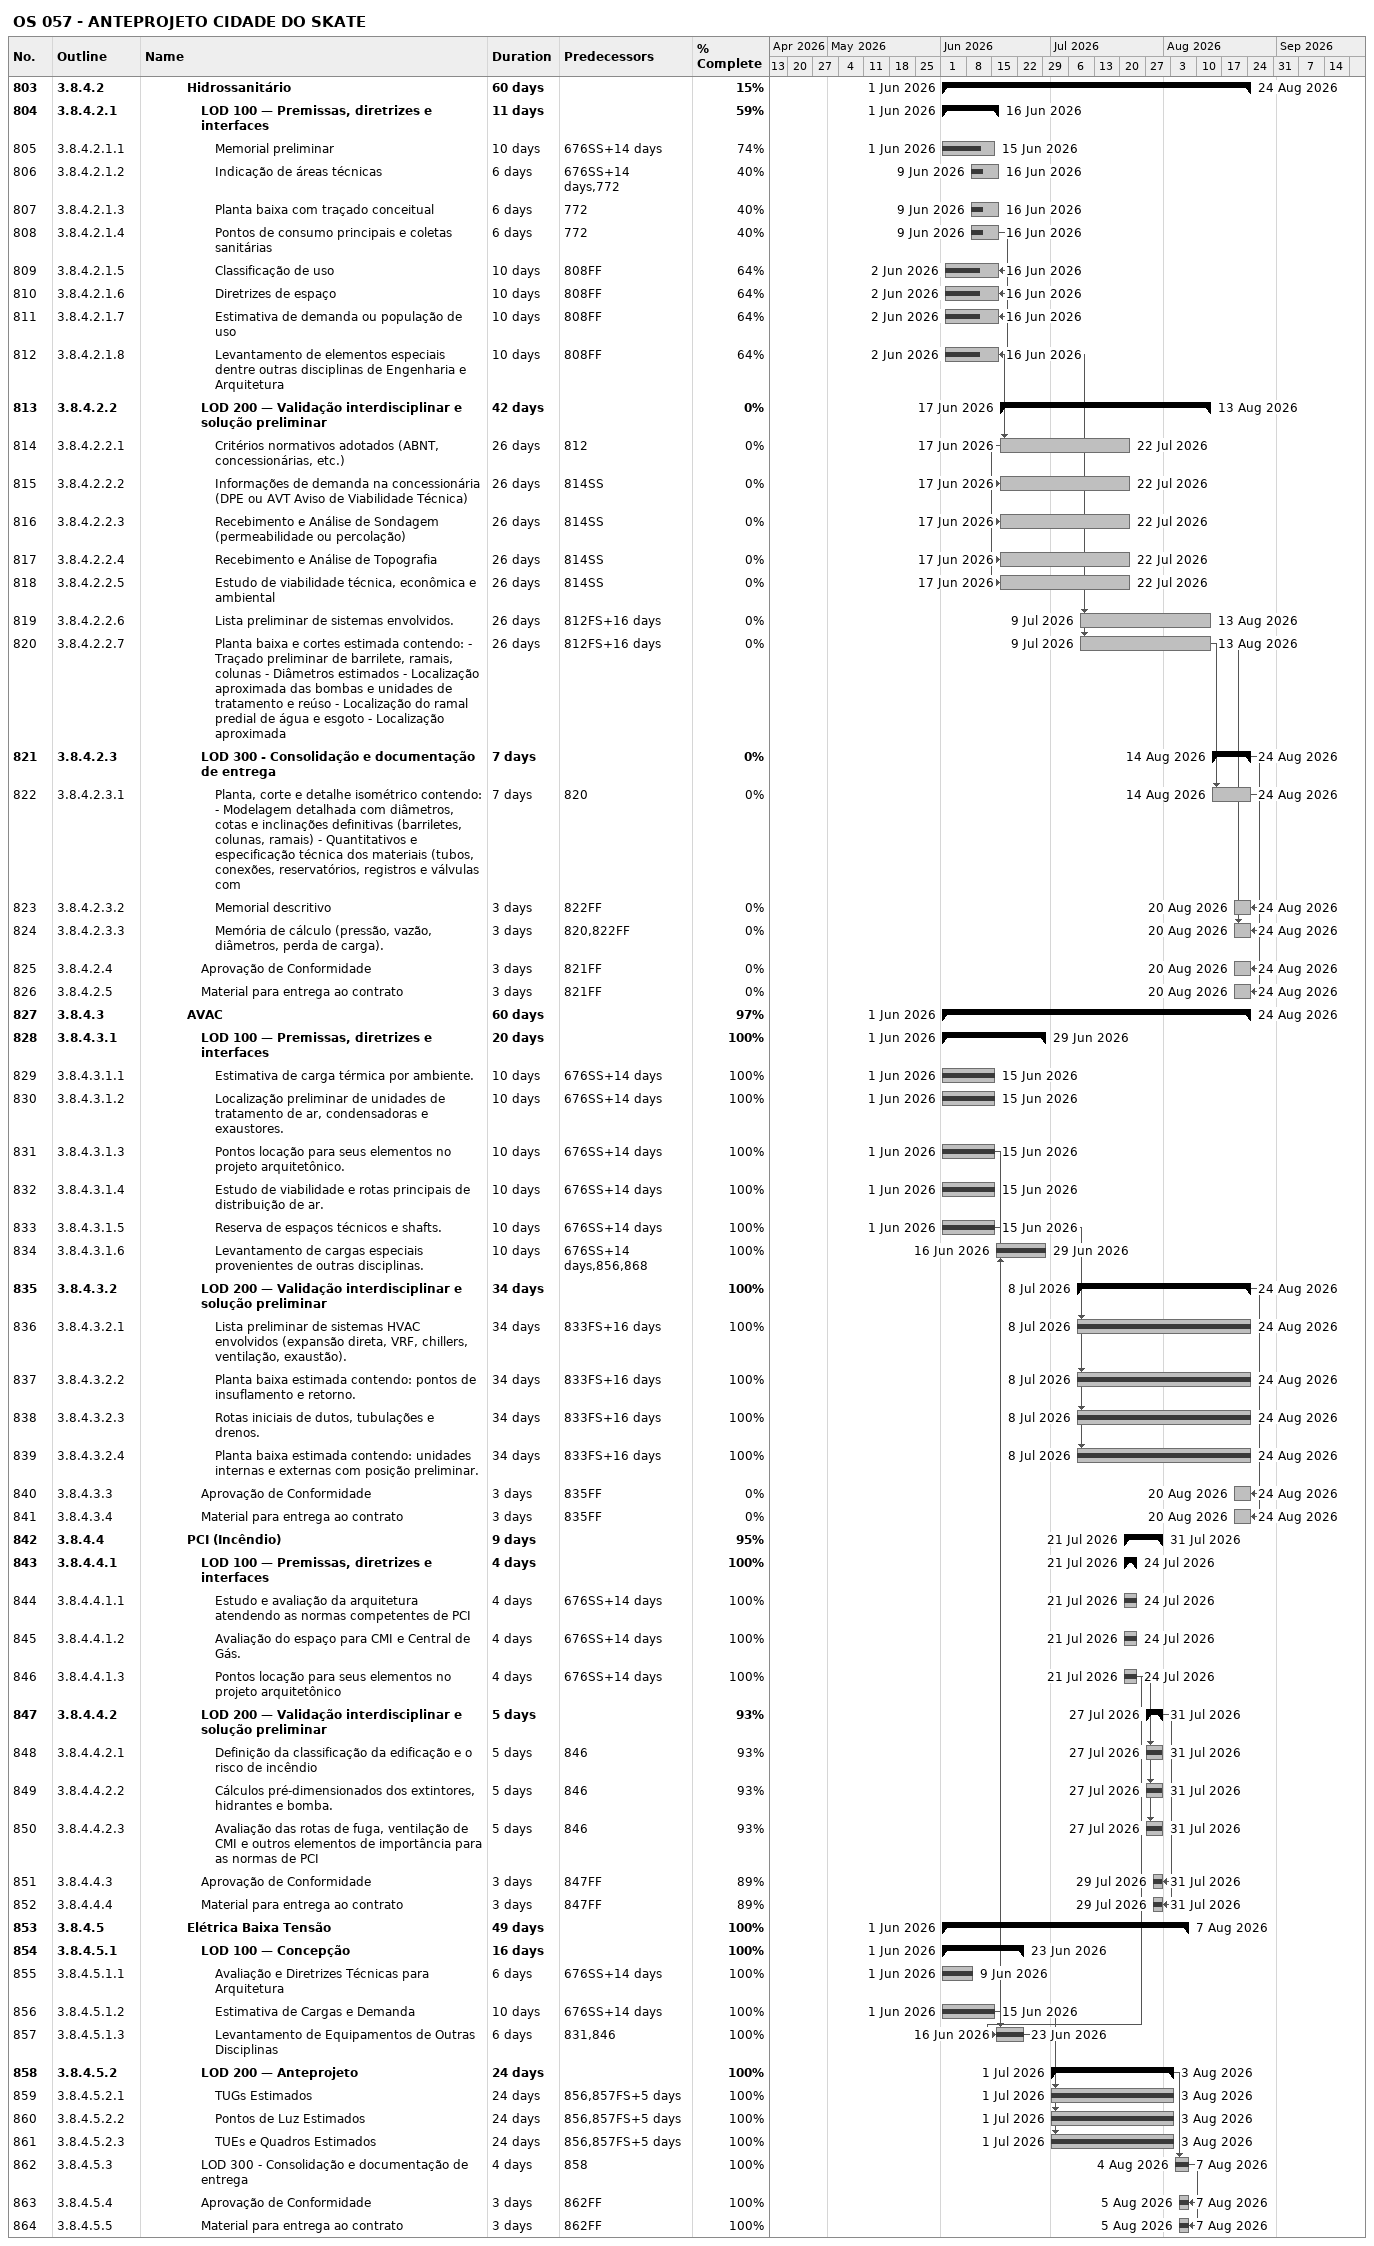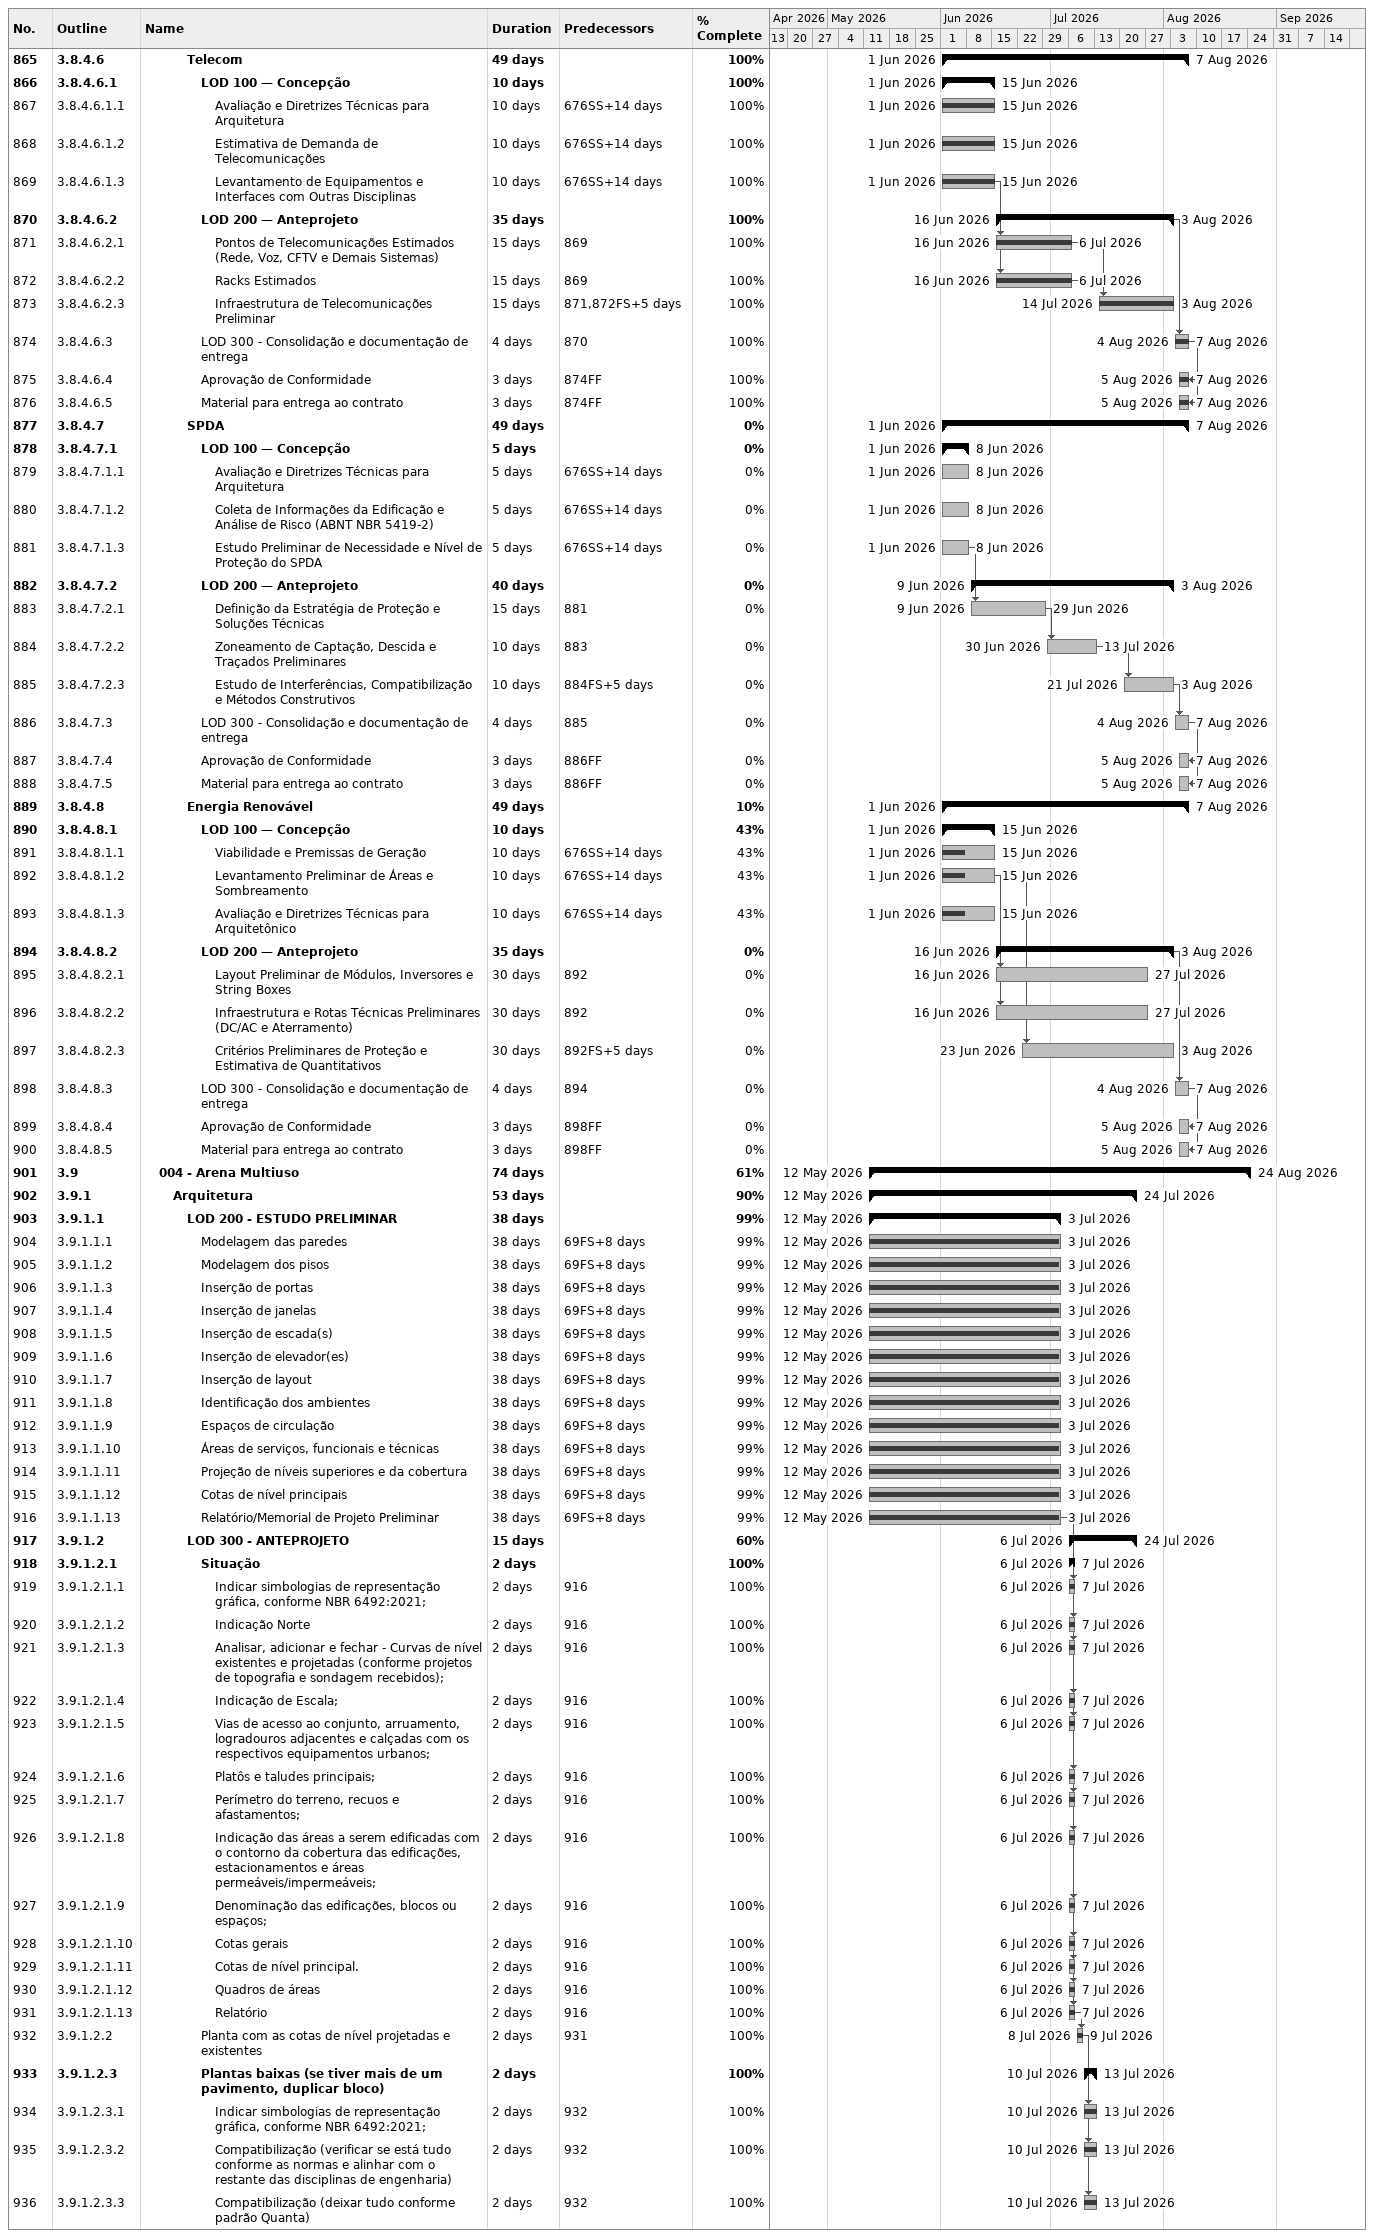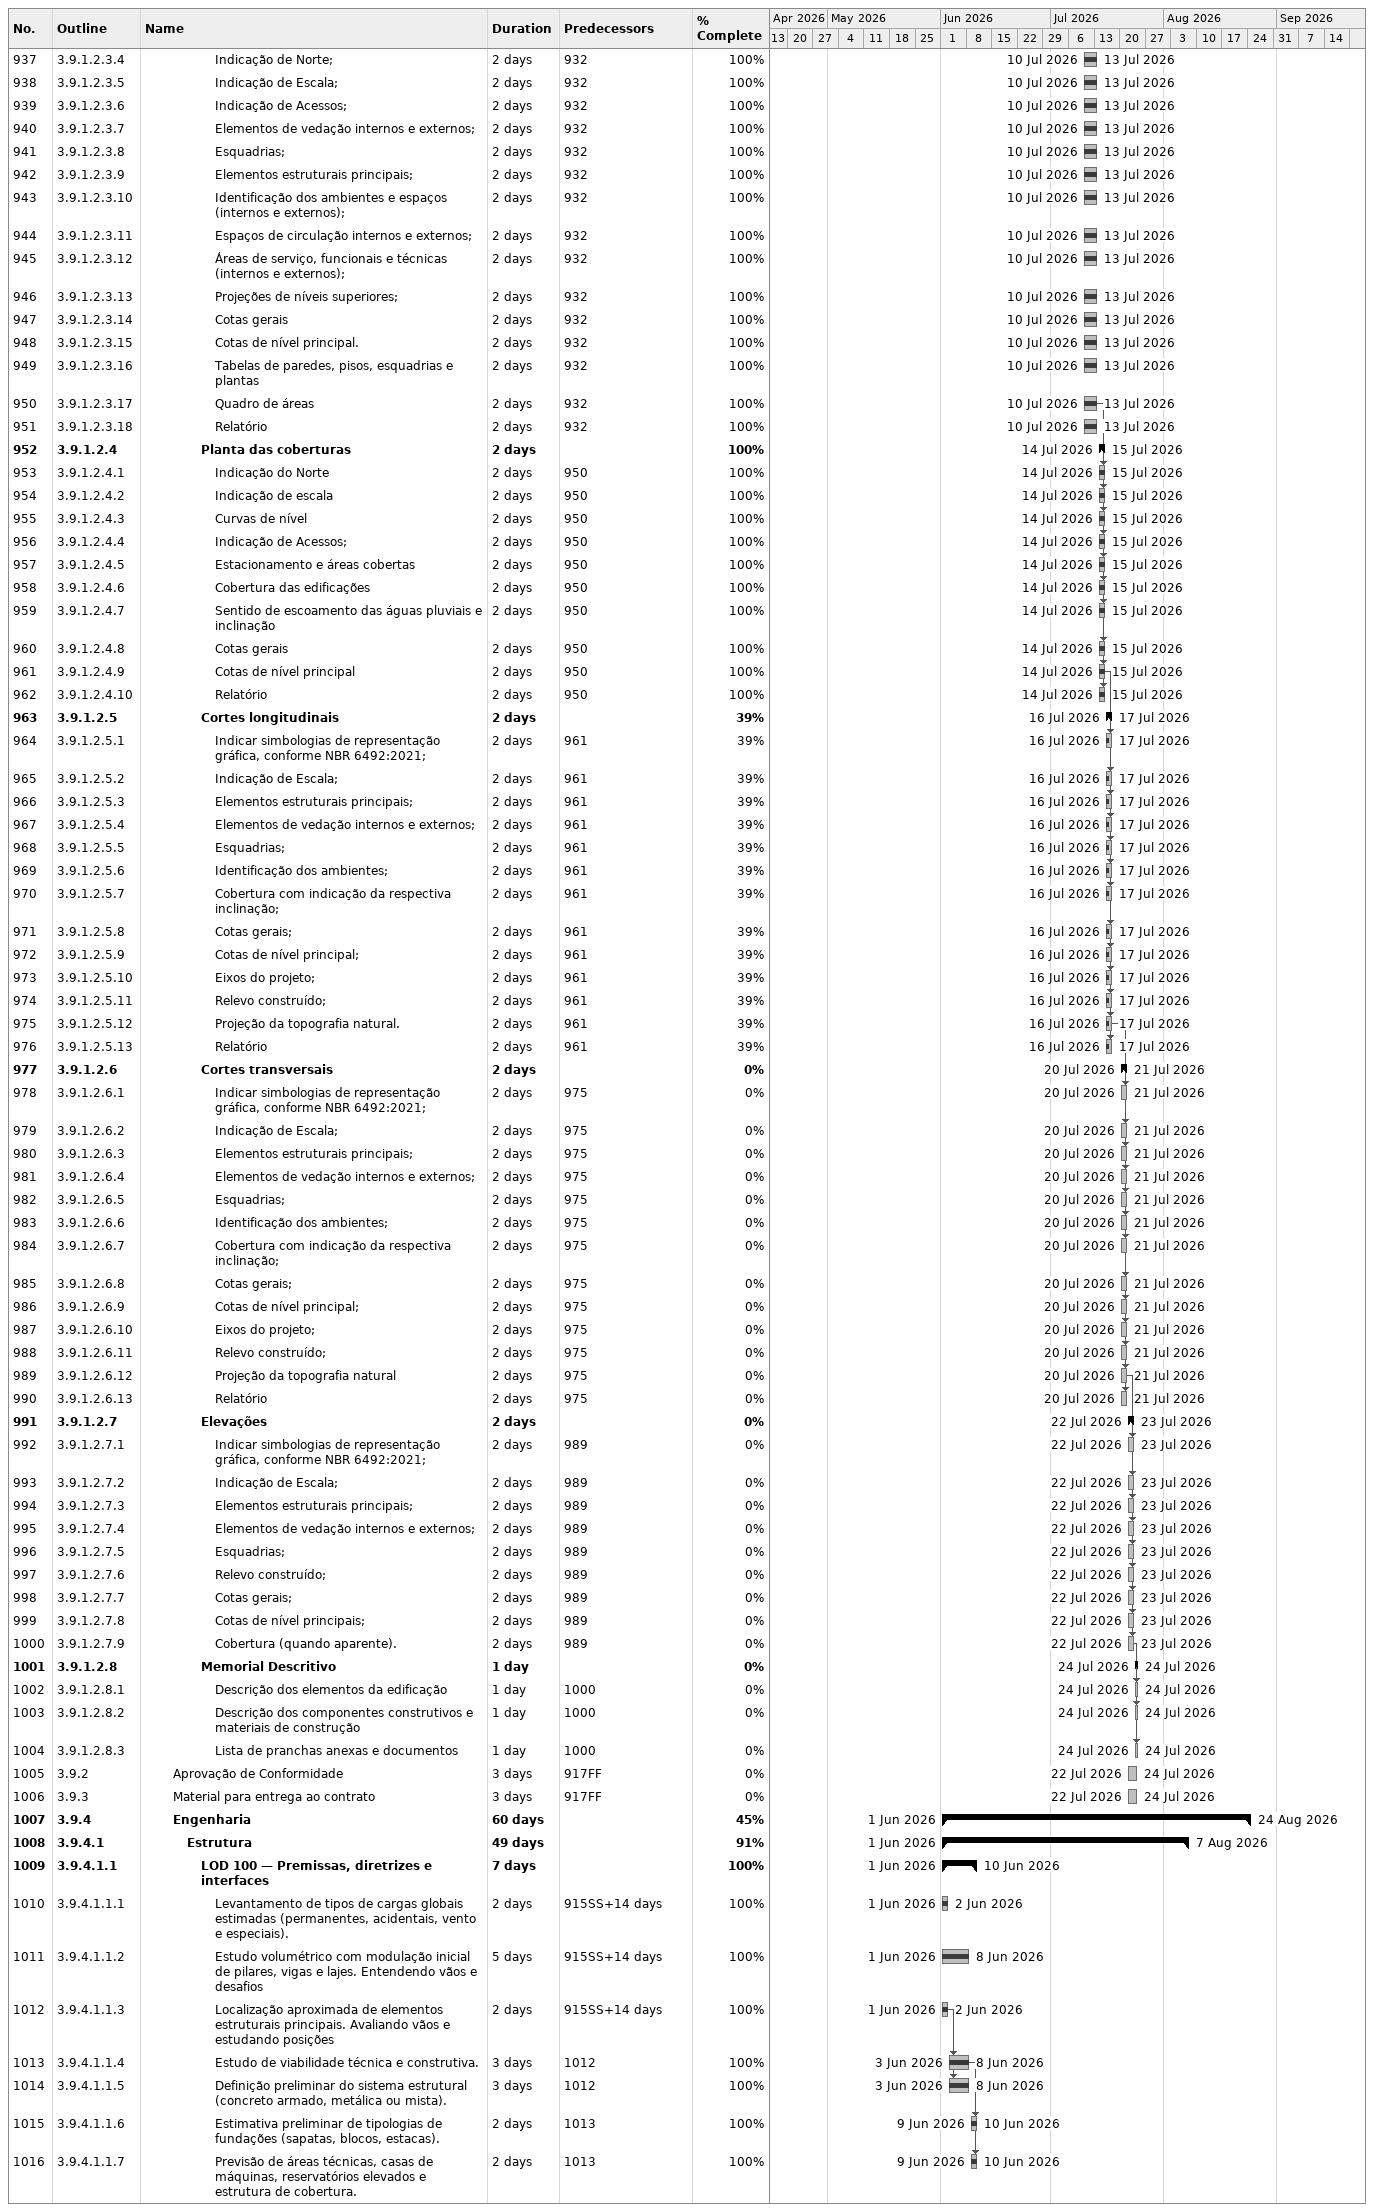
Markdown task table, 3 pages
OS 057 - ANTEPROJETO CIDADE DO SKATE

| ID | WBS | Task | Duration | Start | Finish | Predecessors | % complete |
|---|---|---|---|---|---|---|---|
| 803 | 3.8.4.2 | **Hidrossanitário** | 60d | 2026-06-01 | 2026-08-24 |  | 15 |
| 804 | 3.8.4.2.1 | **LOD 100 — Premissas, diretrizes e interfaces** | 11d | 2026-06-01 | 2026-06-16 |  | 59 |
| 805 | 3.8.4.2.1.1 | Memorial preliminar | 10d | 2026-06-01 | 2026-06-15 | 676SS+14d | 74 |
| 806 | 3.8.4.2.1.2 | Indicação de áreas técnicas | 6d | 2026-06-09 | 2026-06-16 | 676SS+14d, 772 | 40 |
| 807 | 3.8.4.2.1.3 | Planta baixa com traçado conceitual | 6d | 2026-06-09 | 2026-06-16 | 772 | 40 |
| 808 | 3.8.4.2.1.4 | Pontos de consumo principais e coletas sanitárias | 6d | 2026-06-09 | 2026-06-16 | 772 | 40 |
| 809 | 3.8.4.2.1.5 | Classificação de uso | 10d | 2026-06-02 | 2026-06-16 | 808FF | 64 |
| 810 | 3.8.4.2.1.6 | Diretrizes de espaço | 10d | 2026-06-02 | 2026-06-16 | 808FF | 64 |
| 811 | 3.8.4.2.1.7 | Estimativa de demanda ou população de uso | 10d | 2026-06-02 | 2026-06-16 | 808FF | 64 |
| 812 | 3.8.4.2.1.8 | Levantamento de elementos especiais dentre outras disciplinas de Engenharia e Arquitetura | 10d | 2026-06-02 | 2026-06-16 | 808FF | 64 |
| 813 | 3.8.4.2.2 | **LOD 200 — Validação interdisciplinar e solução preliminar** | 42d | 2026-06-17 | 2026-08-13 |  | 0 |
| 814 | 3.8.4.2.2.1 | Critérios normativos adotados (ABNT, concessionárias, etc.) | 26d | 2026-06-17 | 2026-07-22 | 812 | 0 |
| 815 | 3.8.4.2.2.2 | Informações de demanda na concessionária (DPE ou AVT Aviso de Viabilidade Técnica) | 26d | 2026-06-17 | 2026-07-22 | 814SS | 0 |
| 816 | 3.8.4.2.2.3 | Recebimento e Análise de Sondagem (permeabilidade ou percolação) | 26d | 2026-06-17 | 2026-07-22 | 814SS | 0 |
| 817 | 3.8.4.2.2.4 | Recebimento e Análise de Topografia | 26d | 2026-06-17 | 2026-07-22 | 814SS | 0 |
| 818 | 3.8.4.2.2.5 | Estudo de viabilidade técnica, econômica e ambiental | 26d | 2026-06-17 | 2026-07-22 | 814SS | 0 |
| 819 | 3.8.4.2.2.6 | Lista preliminar de sistemas envolvidos. | 26d | 2026-07-09 | 2026-08-13 | 812FS+16d | 0 |
| 820 | 3.8.4.2.2.7 | Planta baixa e cortes estimada contendo: - Traçado preliminar de barrilete, ramais, colunas - Diâmetros estimados - Localização aproximada das bombas e unidades de tratamento e reúso - Localização do ramal predial de água e esgoto - Localização aproximada | 26d | 2026-07-09 | 2026-08-13 | 812FS+16d | 0 |
| 821 | 3.8.4.2.3 | **LOD 300 - Consolidação e documentação de entrega** | 7d | 2026-08-14 | 2026-08-24 |  | 0 |
| 822 | 3.8.4.2.3.1 | Planta, corte e detalhe isométrico contendo: - Modelagem detalhada com diâmetros, cotas e inclinações definitivas (barriletes, colunas, ramais) - Quantitativos e especificação técnica dos materiais (tubos, conexões, reservatórios, registros e válvulas com | 7d | 2026-08-14 | 2026-08-24 | 820 | 0 |
| 823 | 3.8.4.2.3.2 | Memorial descritivo | 3d | 2026-08-20 | 2026-08-24 | 822FF | 0 |
| 824 | 3.8.4.2.3.3 | Memória de cálculo (pressão, vazão, diâmetros, perda de carga). | 3d | 2026-08-20 | 2026-08-24 | 820, 822FF | 0 |
| 825 | 3.8.4.2.4 | Aprovação de Conformidade | 3d | 2026-08-20 | 2026-08-24 | 821FF | 0 |
| 826 | 3.8.4.2.5 | Material para entrega ao contrato | 3d | 2026-08-20 | 2026-08-24 | 821FF | 0 |
| 827 | 3.8.4.3 | **AVAC** | 60d | 2026-06-01 | 2026-08-24 |  | 97 |
| 828 | 3.8.4.3.1 | **LOD 100 — Premissas, diretrizes e interfaces** | 20d | 2026-06-01 | 2026-06-29 |  | 100 |
| 829 | 3.8.4.3.1.1 | Estimativa de carga térmica por ambiente. | 10d | 2026-06-01 | 2026-06-15 | 676SS+14d | 100 |
| 830 | 3.8.4.3.1.2 | Localização preliminar de unidades de tratamento de ar, condensadoras e exaustores. | 10d | 2026-06-01 | 2026-06-15 | 676SS+14d | 100 |
| 831 | 3.8.4.3.1.3 | Pontos locação para seus elementos no projeto arquitetônico. | 10d | 2026-06-01 | 2026-06-15 | 676SS+14d | 100 |
| 832 | 3.8.4.3.1.4 | Estudo de viabilidade e rotas principais de distribuição de ar. | 10d | 2026-06-01 | 2026-06-15 | 676SS+14d | 100 |
| 833 | 3.8.4.3.1.5 | Reserva de espaços técnicos e shafts. | 10d | 2026-06-01 | 2026-06-15 | 676SS+14d | 100 |
| 834 | 3.8.4.3.1.6 | Levantamento de cargas especiais provenientes de outras disciplinas. | 10d | 2026-06-16 | 2026-06-29 | 676SS+14d, 856, 868 | 100 |
| 835 | 3.8.4.3.2 | **LOD 200 — Validação interdisciplinar e solução preliminar** | 34d | 2026-07-08 | 2026-08-24 |  | 100 |
| 836 | 3.8.4.3.2.1 | Lista preliminar de sistemas HVAC envolvidos (expansão direta, VRF, chillers, ventilação, exaustão). | 34d | 2026-07-08 | 2026-08-24 | 833FS+16d | 100 |
| 837 | 3.8.4.3.2.2 | Planta baixa estimada contendo: pontos de insuflamento e retorno. | 34d | 2026-07-08 | 2026-08-24 | 833FS+16d | 100 |
| 838 | 3.8.4.3.2.3 | Rotas iniciais de dutos, tubulações e drenos. | 34d | 2026-07-08 | 2026-08-24 | 833FS+16d | 100 |
| 839 | 3.8.4.3.2.4 | Planta baixa estimada contendo: unidades internas e externas com posição preliminar. | 34d | 2026-07-08 | 2026-08-24 | 833FS+16d | 100 |
| 840 | 3.8.4.3.3 | Aprovação de Conformidade | 3d | 2026-08-20 | 2026-08-24 | 835FF | 0 |
| 841 | 3.8.4.3.4 | Material para entrega ao contrato | 3d | 2026-08-20 | 2026-08-24 | 835FF | 0 |
| 842 | 3.8.4.4 | **PCI (Incêndio)** | 9d | 2026-07-21 | 2026-07-31 |  | 95 |
| 843 | 3.8.4.4.1 | **LOD 100 — Premissas, diretrizes e interfaces** | 4d | 2026-07-21 | 2026-07-24 |  | 100 |
| 844 | 3.8.4.4.1.1 | Estudo e avaliação da arquitetura atendendo as normas competentes de PCI | 4d | 2026-07-21 | 2026-07-24 | 676SS+14d | 100 |
| 845 | 3.8.4.4.1.2 | Avaliação do espaço para CMI e Central de Gás. | 4d | 2026-07-21 | 2026-07-24 | 676SS+14d | 100 |
| 846 | 3.8.4.4.1.3 | Pontos locação para seus elementos no projeto arquitetônico | 4d | 2026-07-21 | 2026-07-24 | 676SS+14d | 100 |
| 847 | 3.8.4.4.2 | **LOD 200 — Validação interdisciplinar e solução preliminar** | 5d | 2026-07-27 | 2026-07-31 |  | 93 |
| 848 | 3.8.4.4.2.1 | Definição da classificação da edificação e o risco de incêndio | 5d | 2026-07-27 | 2026-07-31 | 846 | 93 |
| 849 | 3.8.4.4.2.2 | Cálculos pré-dimensionados dos extintores, hidrantes e bomba. | 5d | 2026-07-27 | 2026-07-31 | 846 | 93 |
| 850 | 3.8.4.4.2.3 | Avaliação das rotas de fuga, ventilação de CMI e outros elementos de importância para as normas de PCI | 5d | 2026-07-27 | 2026-07-31 | 846 | 93 |
| 851 | 3.8.4.4.3 | Aprovação de Conformidade | 3d | 2026-07-29 | 2026-07-31 | 847FF | 89 |
| 852 | 3.8.4.4.4 | Material para entrega ao contrato | 3d | 2026-07-29 | 2026-07-31 | 847FF | 89 |
| 853 | 3.8.4.5 | **Elétrica Baixa Tensão** | 49d | 2026-06-01 | 2026-08-07 |  | 100 |
| 854 | 3.8.4.5.1 | **LOD 100 — Concepção** | 16d | 2026-06-01 | 2026-06-23 |  | 100 |
| 855 | 3.8.4.5.1.1 | Avaliação e Diretrizes Técnicas para Arquitetura | 6d | 2026-06-01 | 2026-06-09 | 676SS+14d | 100 |
| 856 | 3.8.4.5.1.2 | Estimativa de Cargas e Demanda | 10d | 2026-06-01 | 2026-06-15 | 676SS+14d | 100 |
| 857 | 3.8.4.5.1.3 | Levantamento de Equipamentos de Outras Disciplinas | 6d | 2026-06-16 | 2026-06-23 | 831, 846 | 100 |
| 858 | 3.8.4.5.2 | **LOD 200 — Anteprojeto** | 24d | 2026-07-01 | 2026-08-03 |  | 100 |
| 859 | 3.8.4.5.2.1 | TUGs Estimados | 24d | 2026-07-01 | 2026-08-03 | 856, 857FS+5d | 100 |
| 860 | 3.8.4.5.2.2 | Pontos de Luz Estimados | 24d | 2026-07-01 | 2026-08-03 | 856, 857FS+5d | 100 |
| 861 | 3.8.4.5.2.3 | TUEs e Quadros Estimados | 24d | 2026-07-01 | 2026-08-03 | 856, 857FS+5d | 100 |
| 862 | 3.8.4.5.3 | LOD 300 - Consolidação e documentação de entrega | 4d | 2026-08-04 | 2026-08-07 | 858 | 100 |
| 863 | 3.8.4.5.4 | Aprovação de Conformidade | 3d | 2026-08-05 | 2026-08-07 | 862FF | 100 |
| 864 | 3.8.4.5.5 | Material para entrega ao contrato | 3d | 2026-08-05 | 2026-08-07 | 862FF | 100 |
| 865 | 3.8.4.6 | **Telecom** | 49d | 2026-06-01 | 2026-08-07 |  | 100 |
| 866 | 3.8.4.6.1 | **LOD 100 — Concepção** | 10d | 2026-06-01 | 2026-06-15 |  | 100 |
| 867 | 3.8.4.6.1.1 | Avaliação e Diretrizes Técnicas para Arquitetura | 10d | 2026-06-01 | 2026-06-15 | 676SS+14d | 100 |
| 868 | 3.8.4.6.1.2 | Estimativa de Demanda de Telecomunicações | 10d | 2026-06-01 | 2026-06-15 | 676SS+14d | 100 |
| 869 | 3.8.4.6.1.3 | Levantamento de Equipamentos e Interfaces com Outras Disciplinas | 10d | 2026-06-01 | 2026-06-15 | 676SS+14d | 100 |
| 870 | 3.8.4.6.2 | **LOD 200 — Anteprojeto** | 35d | 2026-06-16 | 2026-08-03 |  | 100 |
| 871 | 3.8.4.6.2.1 | Pontos de Telecomunicações Estimados (Rede, Voz, CFTV e Demais Sistemas) | 15d | 2026-06-16 | 2026-07-06 | 869 | 100 |
| 872 | 3.8.4.6.2.2 | Racks Estimados | 15d | 2026-06-16 | 2026-07-06 | 869 | 100 |
| 873 | 3.8.4.6.2.3 | Infraestrutura de Telecomunicações Preliminar | 15d | 2026-07-14 | 2026-08-03 | 871, 872FS+5d | 100 |
| 874 | 3.8.4.6.3 | LOD 300 - Consolidação e documentação de entrega | 4d | 2026-08-04 | 2026-08-07 | 870 | 100 |
| 875 | 3.8.4.6.4 | Aprovação de Conformidade | 3d | 2026-08-05 | 2026-08-07 | 874FF | 100 |
| 876 | 3.8.4.6.5 | Material para entrega ao contrato | 3d | 2026-08-05 | 2026-08-07 | 874FF | 100 |
| 877 | 3.8.4.7 | **SPDA** | 49d | 2026-06-01 | 2026-08-07 |  | 0 |
| 878 | 3.8.4.7.1 | **LOD 100 — Concepção** | 5d | 2026-06-01 | 2026-06-08 |  | 0 |
| 879 | 3.8.4.7.1.1 | Avaliação e Diretrizes Técnicas para Arquitetura | 5d | 2026-06-01 | 2026-06-08 | 676SS+14d | 0 |
| 880 | 3.8.4.7.1.2 | Coleta de Informações da Edificação e Análise de Risco (ABNT NBR 5419-2) | 5d | 2026-06-01 | 2026-06-08 | 676SS+14d | 0 |
| 881 | 3.8.4.7.1.3 | Estudo Preliminar de Necessidade e Nível de Proteção do SPDA | 5d | 2026-06-01 | 2026-06-08 | 676SS+14d | 0 |
| 882 | 3.8.4.7.2 | **LOD 200 — Anteprojeto** | 40d | 2026-06-09 | 2026-08-03 |  | 0 |
| 883 | 3.8.4.7.2.1 | Definição da Estratégia de Proteção e Soluções Técnicas | 15d | 2026-06-09 | 2026-06-29 | 881 | 0 |
| 884 | 3.8.4.7.2.2 | Zoneamento de Captação, Descida e Traçados Preliminares | 10d | 2026-06-30 | 2026-07-13 | 883 | 0 |
| 885 | 3.8.4.7.2.3 | Estudo de Interferências, Compatibilização e Métodos Construtivos | 10d | 2026-07-21 | 2026-08-03 | 884FS+5d | 0 |
| 886 | 3.8.4.7.3 | LOD 300 - Consolidação e documentação de entrega | 4d | 2026-08-04 | 2026-08-07 | 885 | 0 |
| 887 | 3.8.4.7.4 | Aprovação de Conformidade | 3d | 2026-08-05 | 2026-08-07 | 886FF | 0 |
| 888 | 3.8.4.7.5 | Material para entrega ao contrato | 3d | 2026-08-05 | 2026-08-07 | 886FF | 0 |
| 889 | 3.8.4.8 | **Energia Renovável** | 49d | 2026-06-01 | 2026-08-07 |  | 10 |
| 890 | 3.8.4.8.1 | **LOD 100 — Concepção** | 10d | 2026-06-01 | 2026-06-15 |  | 43 |
| 891 | 3.8.4.8.1.1 | Viabilidade e Premissas de Geração | 10d | 2026-06-01 | 2026-06-15 | 676SS+14d | 43 |
| 892 | 3.8.4.8.1.2 | Levantamento Preliminar de Áreas e Sombreamento | 10d | 2026-06-01 | 2026-06-15 | 676SS+14d | 43 |
| 893 | 3.8.4.8.1.3 | Avaliação e Diretrizes Técnicas para Arquitetônico | 10d | 2026-06-01 | 2026-06-15 | 676SS+14d | 43 |
| 894 | 3.8.4.8.2 | **LOD 200 — Anteprojeto** | 35d | 2026-06-16 | 2026-08-03 |  | 0 |
| 895 | 3.8.4.8.2.1 | Layout Preliminar de Módulos, Inversores e String Boxes | 30d | 2026-06-16 | 2026-07-27 | 892 | 0 |
| 896 | 3.8.4.8.2.2 | Infraestrutura e Rotas Técnicas Preliminares (DC/AC e Aterramento) | 30d | 2026-06-16 | 2026-07-27 | 892 | 0 |
| 897 | 3.8.4.8.2.3 | Critérios Preliminares de Proteção e Estimativa de Quantitativos | 30d | 2026-06-23 | 2026-08-03 | 892FS+5d | 0 |
| 898 | 3.8.4.8.3 | LOD 300 - Consolidação e documentação de entrega | 4d | 2026-08-04 | 2026-08-07 | 894 | 0 |
| 899 | 3.8.4.8.4 | Aprovação de Conformidade | 3d | 2026-08-05 | 2026-08-07 | 898FF | 0 |
| 900 | 3.8.4.8.5 | Material para entrega ao contrato | 3d | 2026-08-05 | 2026-08-07 | 898FF | 0 |
| 901 | 3.9 | **004 - Arena Multiuso** | 74d | 2026-05-12 | 2026-08-24 |  | 61 |
| 902 | 3.9.1 | **Arquitetura** | 53d | 2026-05-12 | 2026-07-24 |  | 90 |
| 903 | 3.9.1.1 | **LOD 200 - ESTUDO PRELIMINAR** | 38d | 2026-05-12 | 2026-07-03 |  | 99 |
| 904 | 3.9.1.1.1 | Modelagem das paredes | 38d | 2026-05-12 | 2026-07-03 | 69FS+8d | 99 |
| 905 | 3.9.1.1.2 | Modelagem dos pisos | 38d | 2026-05-12 | 2026-07-03 | 69FS+8d | 99 |
| 906 | 3.9.1.1.3 | Inserção de portas | 38d | 2026-05-12 | 2026-07-03 | 69FS+8d | 99 |
| 907 | 3.9.1.1.4 | Inserção de janelas | 38d | 2026-05-12 | 2026-07-03 | 69FS+8d | 99 |
| 908 | 3.9.1.1.5 | Inserção de escada(s) | 38d | 2026-05-12 | 2026-07-03 | 69FS+8d | 99 |
| 909 | 3.9.1.1.6 | Inserção de elevador(es) | 38d | 2026-05-12 | 2026-07-03 | 69FS+8d | 99 |
| 910 | 3.9.1.1.7 | Inserção de layout | 38d | 2026-05-12 | 2026-07-03 | 69FS+8d | 99 |
| 911 | 3.9.1.1.8 | Identificação dos ambientes | 38d | 2026-05-12 | 2026-07-03 | 69FS+8d | 99 |
| 912 | 3.9.1.1.9 | Espaços de circulação | 38d | 2026-05-12 | 2026-07-03 | 69FS+8d | 99 |
| 913 | 3.9.1.1.10 | Áreas de serviços, funcionais e técnicas | 38d | 2026-05-12 | 2026-07-03 | 69FS+8d | 99 |
| 914 | 3.9.1.1.11 | Projeção de níveis superiores e da cobertura | 38d | 2026-05-12 | 2026-07-03 | 69FS+8d | 99 |
| 915 | 3.9.1.1.12 | Cotas de nível principais | 38d | 2026-05-12 | 2026-07-03 | 69FS+8d | 99 |
| 916 | 3.9.1.1.13 | Relatório/Memorial de Projeto Preliminar | 38d | 2026-05-12 | 2026-07-03 | 69FS+8d | 99 |
| 917 | 3.9.1.2 | **LOD 300 - ANTEPROJETO** | 15d | 2026-07-06 | 2026-07-24 |  | 60 |
| 918 | 3.9.1.2.1 | **Situação** | 2d | 2026-07-06 | 2026-07-07 |  | 100 |
| 919 | 3.9.1.2.1.1 | Indicar simbologias de representação gráfica, conforme NBR 6492:2021; | 2d | 2026-07-06 | 2026-07-07 | 916 | 100 |
| 920 | 3.9.1.2.1.2 | Indicação Norte | 2d | 2026-07-06 | 2026-07-07 | 916 | 100 |
| 921 | 3.9.1.2.1.3 | Analisar, adicionar e fechar - Curvas de nível existentes e projetadas (conforme projetos de topografia e sondagem recebidos); | 2d | 2026-07-06 | 2026-07-07 | 916 | 100 |
| 922 | 3.9.1.2.1.4 | Indicação de Escala; | 2d | 2026-07-06 | 2026-07-07 | 916 | 100 |
| 923 | 3.9.1.2.1.5 | Vias de acesso ao conjunto, arruamento, logradouros adjacentes e calçadas com os respectivos equipamentos urbanos; | 2d | 2026-07-06 | 2026-07-07 | 916 | 100 |
| 924 | 3.9.1.2.1.6 | Platôs e taludes principais; | 2d | 2026-07-06 | 2026-07-07 | 916 | 100 |
| 925 | 3.9.1.2.1.7 | Perímetro do terreno, recuos e afastamentos; | 2d | 2026-07-06 | 2026-07-07 | 916 | 100 |
| 926 | 3.9.1.2.1.8 | Indicação das áreas a serem edificadas com o contorno da cobertura das edificações, estacionamentos e áreas permeáveis/impermeáveis; | 2d | 2026-07-06 | 2026-07-07 | 916 | 100 |
| 927 | 3.9.1.2.1.9 | Denominação das edificações, blocos ou espaços; | 2d | 2026-07-06 | 2026-07-07 | 916 | 100 |
| 928 | 3.9.1.2.1.10 | Cotas gerais | 2d | 2026-07-06 | 2026-07-07 | 916 | 100 |
| 929 | 3.9.1.2.1.11 | Cotas de nível principal. | 2d | 2026-07-06 | 2026-07-07 | 916 | 100 |
| 930 | 3.9.1.2.1.12 | Quadros de áreas | 2d | 2026-07-06 | 2026-07-07 | 916 | 100 |
| 931 | 3.9.1.2.1.13 | Relatório | 2d | 2026-07-06 | 2026-07-07 | 916 | 100 |
| 932 | 3.9.1.2.2 | Planta com as cotas de nível projetadas e existentes | 2d | 2026-07-08 | 2026-07-09 | 931 | 100 |
| 933 | 3.9.1.2.3 | **Plantas baixas (se tiver mais de um pavimento, duplicar bloco)** | 2d | 2026-07-10 | 2026-07-13 |  | 100 |
| 934 | 3.9.1.2.3.1 | Indicar simbologias de representação gráfica, conforme NBR 6492:2021; | 2d | 2026-07-10 | 2026-07-13 | 932 | 100 |
| 935 | 3.9.1.2.3.2 | Compatibilização (verificar se está tudo conforme as normas e alinhar com o restante das disciplinas de engenharia) | 2d | 2026-07-10 | 2026-07-13 | 932 | 100 |
| 936 | 3.9.1.2.3.3 | Compatibilização (deixar tudo conforme padrão Quanta) | 2d | 2026-07-10 | 2026-07-13 | 932 | 100 |
| 937 | 3.9.1.2.3.4 | Indicação de Norte; | 2d | 2026-07-10 | 2026-07-13 | 932 | 100 |
| 938 | 3.9.1.2.3.5 | Indicação de Escala; | 2d | 2026-07-10 | 2026-07-13 | 932 | 100 |
| 939 | 3.9.1.2.3.6 | Indicação de Acessos; | 2d | 2026-07-10 | 2026-07-13 | 932 | 100 |
| 940 | 3.9.1.2.3.7 | Elementos de vedação internos e externos; | 2d | 2026-07-10 | 2026-07-13 | 932 | 100 |
| 941 | 3.9.1.2.3.8 | Esquadrias; | 2d | 2026-07-10 | 2026-07-13 | 932 | 100 |
| 942 | 3.9.1.2.3.9 | Elementos estruturais principais; | 2d | 2026-07-10 | 2026-07-13 | 932 | 100 |
| 943 | 3.9.1.2.3.10 | Identificação dos ambientes e espaços (internos e externos); | 2d | 2026-07-10 | 2026-07-13 | 932 | 100 |
| 944 | 3.9.1.2.3.11 | Espaços de circulação internos e externos; | 2d | 2026-07-10 | 2026-07-13 | 932 | 100 |
| 945 | 3.9.1.2.3.12 | Áreas de serviço, funcionais e técnicas (internos e externos); | 2d | 2026-07-10 | 2026-07-13 | 932 | 100 |
| 946 | 3.9.1.2.3.13 | Projeções de níveis superiores; | 2d | 2026-07-10 | 2026-07-13 | 932 | 100 |
| 947 | 3.9.1.2.3.14 | Cotas gerais | 2d | 2026-07-10 | 2026-07-13 | 932 | 100 |
| 948 | 3.9.1.2.3.15 | Cotas de nível principal. | 2d | 2026-07-10 | 2026-07-13 | 932 | 100 |
| 949 | 3.9.1.2.3.16 | Tabelas de paredes, pisos, esquadrias e plantas | 2d | 2026-07-10 | 2026-07-13 | 932 | 100 |
| 950 | 3.9.1.2.3.17 | Quadro de áreas | 2d | 2026-07-10 | 2026-07-13 | 932 | 100 |
| 951 | 3.9.1.2.3.18 | Relatório | 2d | 2026-07-10 | 2026-07-13 | 932 | 100 |
| 952 | 3.9.1.2.4 | **Planta das coberturas** | 2d | 2026-07-14 | 2026-07-15 |  | 100 |
| 953 | 3.9.1.2.4.1 | Indicação do Norte | 2d | 2026-07-14 | 2026-07-15 | 950 | 100 |
| 954 | 3.9.1.2.4.2 | Indicação de escala | 2d | 2026-07-14 | 2026-07-15 | 950 | 100 |
| 955 | 3.9.1.2.4.3 | Curvas de nível | 2d | 2026-07-14 | 2026-07-15 | 950 | 100 |
| 956 | 3.9.1.2.4.4 | Indicação de Acessos; | 2d | 2026-07-14 | 2026-07-15 | 950 | 100 |
| 957 | 3.9.1.2.4.5 | Estacionamento e áreas cobertas | 2d | 2026-07-14 | 2026-07-15 | 950 | 100 |
| 958 | 3.9.1.2.4.6 | Cobertura das edificações | 2d | 2026-07-14 | 2026-07-15 | 950 | 100 |
| 959 | 3.9.1.2.4.7 | Sentido de escoamento das águas pluviais e inclinação | 2d | 2026-07-14 | 2026-07-15 | 950 | 100 |
| 960 | 3.9.1.2.4.8 | Cotas gerais | 2d | 2026-07-14 | 2026-07-15 | 950 | 100 |
| 961 | 3.9.1.2.4.9 | Cotas de nível principal | 2d | 2026-07-14 | 2026-07-15 | 950 | 100 |
| 962 | 3.9.1.2.4.10 | Relatório | 2d | 2026-07-14 | 2026-07-15 | 950 | 100 |
| 963 | 3.9.1.2.5 | **Cortes longitudinais** | 2d | 2026-07-16 | 2026-07-17 |  | 39 |
| 964 | 3.9.1.2.5.1 | Indicar simbologias de representação gráfica, conforme NBR 6492:2021; | 2d | 2026-07-16 | 2026-07-17 | 961 | 39 |
| 965 | 3.9.1.2.5.2 | Indicação de Escala; | 2d | 2026-07-16 | 2026-07-17 | 961 | 39 |
| 966 | 3.9.1.2.5.3 | Elementos estruturais principais; | 2d | 2026-07-16 | 2026-07-17 | 961 | 39 |
| 967 | 3.9.1.2.5.4 | Elementos de vedação internos e externos; | 2d | 2026-07-16 | 2026-07-17 | 961 | 39 |
| 968 | 3.9.1.2.5.5 | Esquadrias; | 2d | 2026-07-16 | 2026-07-17 | 961 | 39 |
| 969 | 3.9.1.2.5.6 | Identificação dos ambientes; | 2d | 2026-07-16 | 2026-07-17 | 961 | 39 |
| 970 | 3.9.1.2.5.7 | Cobertura com indicação da respectiva inclinação; | 2d | 2026-07-16 | 2026-07-17 | 961 | 39 |
| 971 | 3.9.1.2.5.8 | Cotas gerais; | 2d | 2026-07-16 | 2026-07-17 | 961 | 39 |
| 972 | 3.9.1.2.5.9 | Cotas de nível principal; | 2d | 2026-07-16 | 2026-07-17 | 961 | 39 |
| 973 | 3.9.1.2.5.10 | Eixos do projeto; | 2d | 2026-07-16 | 2026-07-17 | 961 | 39 |
| 974 | 3.9.1.2.5.11 | Relevo construído; | 2d | 2026-07-16 | 2026-07-17 | 961 | 39 |
| 975 | 3.9.1.2.5.12 | Projeção da topografia natural. | 2d | 2026-07-16 | 2026-07-17 | 961 | 39 |
| 976 | 3.9.1.2.5.13 | Relatório | 2d | 2026-07-16 | 2026-07-17 | 961 | 39 |
| 977 | 3.9.1.2.6 | **Cortes transversais** | 2d | 2026-07-20 | 2026-07-21 |  | 0 |
| 978 | 3.9.1.2.6.1 | Indicar simbologias de representação gráfica, conforme NBR 6492:2021; | 2d | 2026-07-20 | 2026-07-21 | 975 | 0 |
| 979 | 3.9.1.2.6.2 | Indicação de Escala; | 2d | 2026-07-20 | 2026-07-21 | 975 | 0 |
| 980 | 3.9.1.2.6.3 | Elementos estruturais principais; | 2d | 2026-07-20 | 2026-07-21 | 975 | 0 |
| 981 | 3.9.1.2.6.4 | Elementos de vedação internos e externos; | 2d | 2026-07-20 | 2026-07-21 | 975 | 0 |
| 982 | 3.9.1.2.6.5 | Esquadrias; | 2d | 2026-07-20 | 2026-07-21 | 975 | 0 |
| 983 | 3.9.1.2.6.6 | Identificação dos ambientes; | 2d | 2026-07-20 | 2026-07-21 | 975 | 0 |
| 984 | 3.9.1.2.6.7 | Cobertura com indicação da respectiva inclinação; | 2d | 2026-07-20 | 2026-07-21 | 975 | 0 |
| 985 | 3.9.1.2.6.8 | Cotas gerais; | 2d | 2026-07-20 | 2026-07-21 | 975 | 0 |
| 986 | 3.9.1.2.6.9 | Cotas de nível principal; | 2d | 2026-07-20 | 2026-07-21 | 975 | 0 |
| 987 | 3.9.1.2.6.10 | Eixos do projeto; | 2d | 2026-07-20 | 2026-07-21 | 975 | 0 |
| 988 | 3.9.1.2.6.11 | Relevo construído; | 2d | 2026-07-20 | 2026-07-21 | 975 | 0 |
| 989 | 3.9.1.2.6.12 | Projeção da topografia natural | 2d | 2026-07-20 | 2026-07-21 | 975 | 0 |
| 990 | 3.9.1.2.6.13 | Relatório | 2d | 2026-07-20 | 2026-07-21 | 975 | 0 |
| 991 | 3.9.1.2.7 | **Elevações** | 2d | 2026-07-22 | 2026-07-23 |  | 0 |
| 992 | 3.9.1.2.7.1 | Indicar simbologias de representação gráfica, conforme NBR 6492:2021; | 2d | 2026-07-22 | 2026-07-23 | 989 | 0 |
| 993 | 3.9.1.2.7.2 | Indicação de Escala; | 2d | 2026-07-22 | 2026-07-23 | 989 | 0 |
| 994 | 3.9.1.2.7.3 | Elementos estruturais principais; | 2d | 2026-07-22 | 2026-07-23 | 989 | 0 |
| 995 | 3.9.1.2.7.4 | Elementos de vedação internos e externos; | 2d | 2026-07-22 | 2026-07-23 | 989 | 0 |
| 996 | 3.9.1.2.7.5 | Esquadrias; | 2d | 2026-07-22 | 2026-07-23 | 989 | 0 |
| 997 | 3.9.1.2.7.6 | Relevo construído; | 2d | 2026-07-22 | 2026-07-23 | 989 | 0 |
| 998 | 3.9.1.2.7.7 | Cotas gerais; | 2d | 2026-07-22 | 2026-07-23 | 989 | 0 |
| 999 | 3.9.1.2.7.8 | Cotas de nível principais; | 2d | 2026-07-22 | 2026-07-23 | 989 | 0 |
| 1000 | 3.9.1.2.7.9 | Cobertura (quando aparente). | 2d | 2026-07-22 | 2026-07-23 | 989 | 0 |
| 1001 | 3.9.1.2.8 | **Memorial Descritivo** | 1d | 2026-07-24 | 2026-07-24 |  | 0 |
| 1002 | 3.9.1.2.8.1 | Descrição dos elementos da edificação | 1d | 2026-07-24 | 2026-07-24 | 1000 | 0 |
| 1003 | 3.9.1.2.8.2 | Descrição dos componentes construtivos e materiais de construção | 1d | 2026-07-24 | 2026-07-24 | 1000 | 0 |
| 1004 | 3.9.1.2.8.3 | Lista de pranchas anexas e documentos | 1d | 2026-07-24 | 2026-07-24 | 1000 | 0 |
| 1005 | 3.9.2 | Aprovação de Conformidade | 3d | 2026-07-22 | 2026-07-24 | 917FF | 0 |
| 1006 | 3.9.3 | Material para entrega ao contrato | 3d | 2026-07-22 | 2026-07-24 | 917FF | 0 |
| 1007 | 3.9.4 | **Engenharia** | 60d | 2026-06-01 | 2026-08-24 |  | 45 |
| 1008 | 3.9.4.1 | **Estrutura** | 49d | 2026-06-01 | 2026-08-07 |  | 91 |
| 1009 | 3.9.4.1.1 | **LOD 100 — Premissas, diretrizes e interfaces** | 7d | 2026-06-01 | 2026-06-10 |  | 100 |
| 1010 | 3.9.4.1.1.1 | Levantamento de tipos de cargas globais estimadas (permanentes, acidentais, vento e especiais). | 2d | 2026-06-01 | 2026-06-02 | 915SS+14d | 100 |
| 1011 | 3.9.4.1.1.2 | Estudo volumétrico com modulação inicial de pilares, vigas e lajes. Entendendo vãos e desafios | 5d | 2026-06-01 | 2026-06-08 | 915SS+14d | 100 |
| 1012 | 3.9.4.1.1.3 | Localização aproximada de elementos estruturais principais. Avaliando vãos e estudando posições | 2d | 2026-06-01 | 2026-06-02 | 915SS+14d | 100 |
| 1013 | 3.9.4.1.1.4 | Estudo de viabilidade técnica e construtiva. | 3d | 2026-06-03 | 2026-06-08 | 1012 | 100 |
| 1014 | 3.9.4.1.1.5 | Definição preliminar do sistema estrutural (concreto armado, metálica ou mista). | 3d | 2026-06-03 | 2026-06-08 | 1012 | 100 |
| 1015 | 3.9.4.1.1.6 | Estimativa preliminar de tipologias de fundações (sapatas, blocos, estacas). | 2d | 2026-06-09 | 2026-06-10 | 1013 | 100 |
| 1016 | 3.9.4.1.1.7 | Previsão de áreas técnicas, casas de máquinas, reservatórios elevados e estrutura de cobertura. | 2d | 2026-06-09 | 2026-06-10 | 1013 | 100 |
